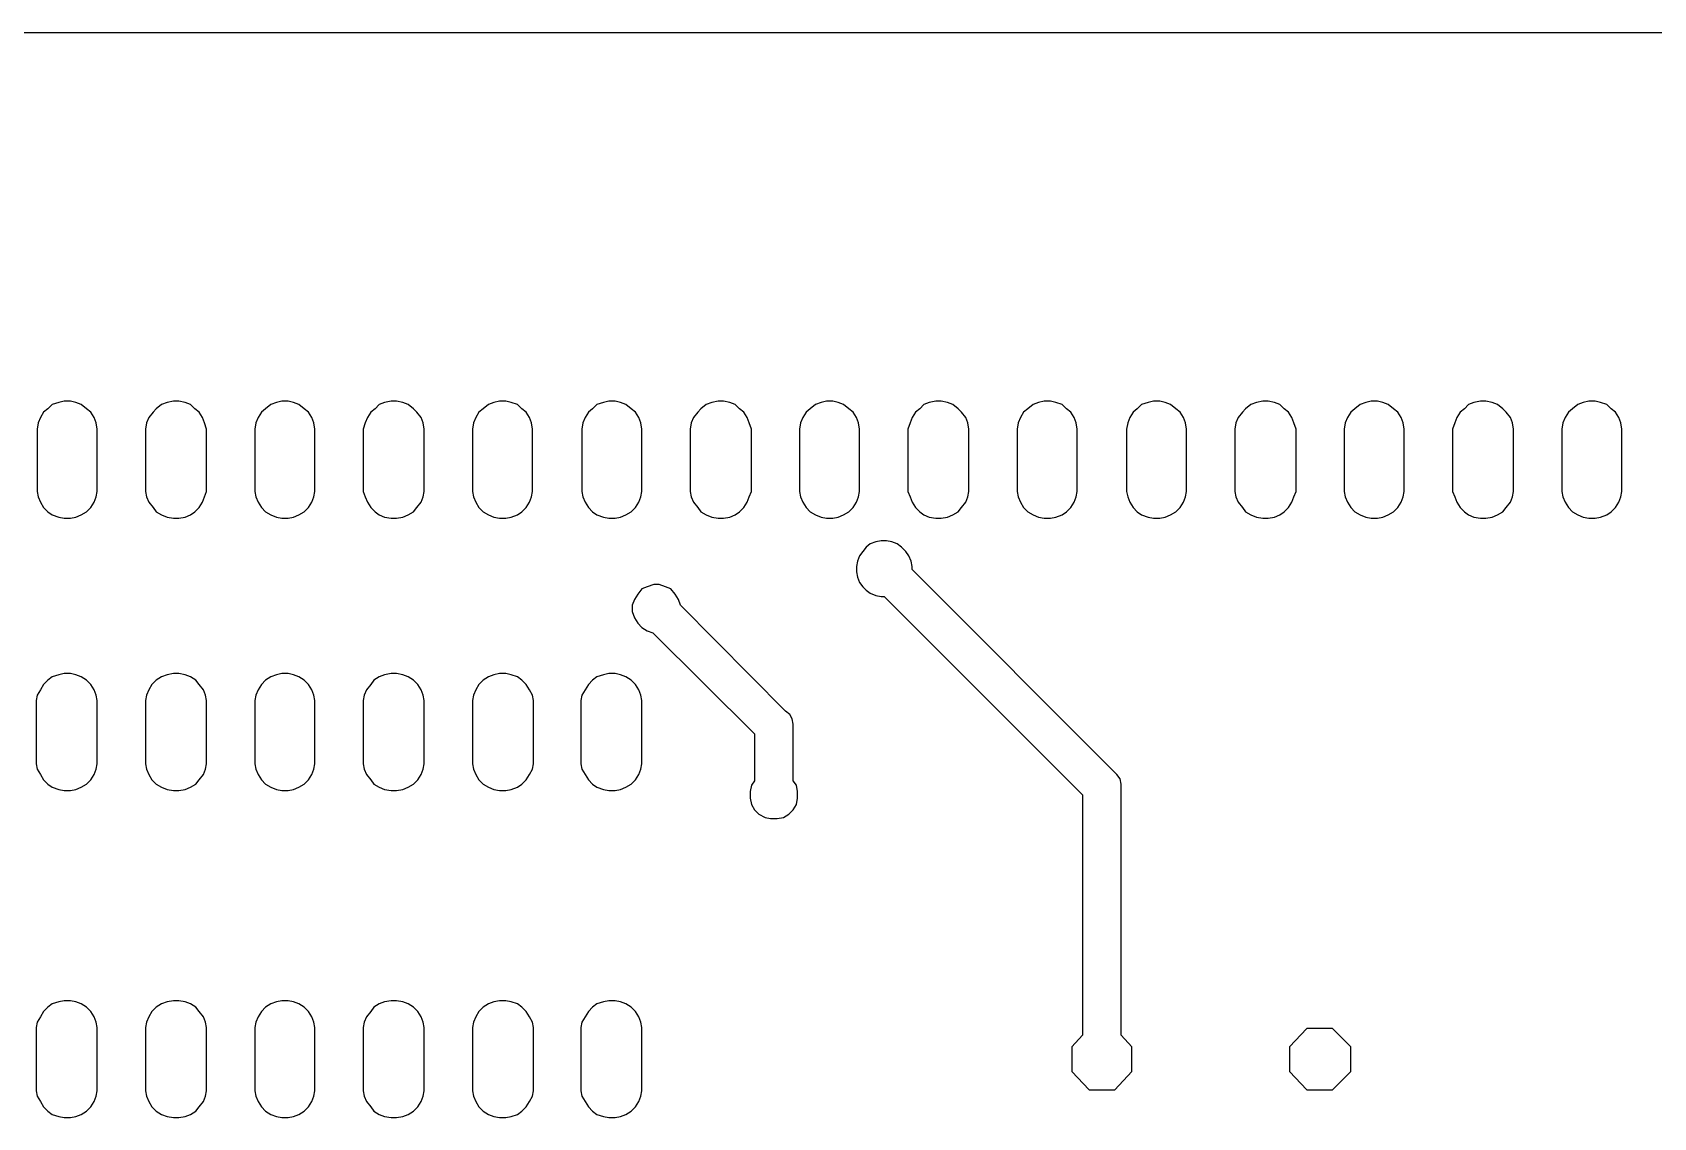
# Model space of a CAD drawing. Header units: inches. Extents: x 0 to 245, y 0 to 54.
# Drawn here: x 185.95 to 223.96, y 28.19 to 53.63 of the extents above; entities that cross this region are included whole.
import ezdxf

# ---------------------------------------------------------------- set-up
doc = ezdxf.new("R2010")
doc.units = ezdxf.units.IN
doc.header["$MEASUREMENT"] = 0
doc.layers.add('OBRYS', color=7, linetype='Continuous')
doc.layers.add('SCIEZKI', color=3, linetype='Continuous')

msp = doc.modelspace()

# ---------------------------------------------------------------- linework, layer by layer
at = {"layer": 'OBRYS'}
msp.add_line((129.067, 53.63), (244.435, 53.63), dxfattribs=at)
msp.add_line((129.067, 53.63), (244.435, 53.63), dxfattribs=at)
at = {"layer": 'SCIEZKI'}
for p, q in [((186.412, 44.906), (186.311, 44.806)), ((186.562, 44.956), (186.412, 44.906)), ((186.688, 44.982), (186.562, 44.956)), ((186.839, 44.982), (186.688, 44.982)), ((186.965, 44.956), (186.839, 44.982)), ((187.09, 44.906), (186.965, 44.956)), ((187.216, 44.806), (187.09, 44.906)), ((188.976, 44.906), (188.85, 44.806)), ((189.102, 44.956), (188.976, 44.906)), ((189.252, 44.982), (189.102, 44.956)), ((189.378, 44.982), (189.252, 44.982)), ((189.529, 44.956), (189.378, 44.982)), ((189.655, 44.906), (189.529, 44.956)), ((189.755, 44.806), (189.655, 44.906)), ((191.54, 44.906), (191.414, 44.806)), ((191.666, 44.956), (191.54, 44.906)), ((191.792, 44.982), (191.666, 44.956)), ((191.942, 44.982), (191.792, 44.982)), ((192.068, 44.956), (191.942, 44.982)), ((192.194, 44.906), (192.068, 44.956)), ((192.319, 44.806), (192.194, 44.906)), ((194.079, 44.906), (193.979, 44.806)), ((194.205, 44.956), (194.079, 44.906)), ((194.356, 44.982), (194.205, 44.956)), ((194.482, 44.982), (194.356, 44.982)), ((194.632, 44.956), (194.482, 44.982)), ((194.758, 44.906), (194.632, 44.956)), ((194.884, 44.806), (194.758, 44.906)), ((196.644, 44.906), (196.518, 44.806)), ((196.769, 44.956), (196.644, 44.906)), ((196.895, 44.982), (196.769, 44.956)), ((197.046, 44.982), (196.895, 44.982)), ((197.171, 44.956), (197.046, 44.982)), ((197.322, 44.906), (197.171, 44.956)), ((197.423, 44.806), (197.322, 44.906)), ((199.183, 44.906), (199.082, 44.806)), ((199.334, 44.956), (199.183, 44.906)), ((199.459, 44.982), (199.334, 44.956)), ((199.61, 44.982), (199.459, 44.982)), ((199.736, 44.956), (199.61, 44.982)), ((199.861, 44.906), (199.736, 44.956)), ((199.987, 44.806), (199.861, 44.906)), ((201.747, 44.906), (201.621, 44.806)), ((201.873, 44.956), (201.747, 44.906)), ((202.024, 44.982), (201.873, 44.956)), ((202.149, 44.982), (202.024, 44.982)), ((202.3, 44.956), (202.149, 44.982)), ((202.426, 44.906), (202.3, 44.956)), ((202.526, 44.806), (202.426, 44.906)), ((204.311, 44.906), (204.186, 44.806)), ((204.437, 44.956), (204.311, 44.906)), ((204.563, 44.982), (204.437, 44.956)), ((204.713, 44.982), (204.563, 44.982)), ((204.839, 44.956), (204.713, 44.982)), ((204.965, 44.906), (204.839, 44.956)), ((205.091, 44.806), (204.965, 44.906)), ((206.85, 44.906), (206.75, 44.806)), ((206.976, 44.956), (206.85, 44.906)), ((207.127, 44.982), (206.976, 44.956)), ((207.253, 44.982), (207.127, 44.982)), ((207.403, 44.956), (207.253, 44.982)), ((207.529, 44.906), (207.403, 44.956)), ((207.655, 44.806), (207.529, 44.906)), ((209.415, 44.906), (209.289, 44.806)), ((209.54, 44.956), (209.415, 44.906)), ((209.666, 44.982), (209.54, 44.956)), ((209.817, 44.982), (209.666, 44.982)), ((209.943, 44.956), (209.817, 44.982)), ((210.093, 44.906), (209.943, 44.956)), ((210.194, 44.806), (210.093, 44.906)), ((211.954, 44.906), (211.853, 44.806)), ((212.105, 44.956), (211.954, 44.906)), ((212.23, 44.982), (212.105, 44.956)), ((212.381, 44.982), (212.23, 44.982)), ((212.507, 44.956), (212.381, 44.982)), ((212.633, 44.906), (212.507, 44.956)), ((212.758, 44.806), (212.633, 44.906)), ((214.518, 44.906), (214.392, 44.806)), ((214.644, 44.956), (214.518, 44.906)), ((214.795, 44.982), (214.644, 44.956)), ((214.92, 44.982), (214.795, 44.982)), ((215.071, 44.956), (214.92, 44.982)), ((215.197, 44.906), (215.071, 44.956)), ((215.297, 44.806), (215.197, 44.906)), ((217.082, 44.906), (216.957, 44.806)), ((217.208, 44.956), (217.082, 44.906)), ((217.334, 44.982), (217.208, 44.956)), ((217.485, 44.982), (217.334, 44.982)), ((217.61, 44.956), (217.485, 44.982)), ((217.736, 44.906), (217.61, 44.956)), ((217.862, 44.806), (217.736, 44.906)), ((219.622, 44.906), (219.521, 44.806)), ((219.747, 44.956), (219.622, 44.906)), ((219.898, 44.982), (219.747, 44.956)), ((220.024, 44.982), (219.898, 44.982)), ((220.175, 44.956), (220.024, 44.982)), ((220.3, 44.906), (220.175, 44.956)), ((220.426, 44.806), (220.3, 44.906)), ((222.186, 44.906), (222.06, 44.806)), ((222.311, 44.956), (222.186, 44.906)), ((222.437, 44.982), (222.311, 44.956)), ((222.588, 44.982), (222.437, 44.982)), ((222.714, 44.956), (222.588, 44.982)), ((222.865, 44.906), (222.714, 44.956)), ((222.965, 44.806), (222.865, 44.906)), ((186.085, 44.479), (186.06, 44.328)), ((186.135, 44.604), (186.085, 44.479)), ((186.21, 44.73), (186.135, 44.604)), ((186.311, 44.806), (186.21, 44.73)), ((187.317, 44.73), (187.216, 44.806)), ((187.392, 44.604), (187.317, 44.73)), ((187.442, 44.479), (187.392, 44.604)), ((187.467, 44.328), (187.442, 44.479)), ((188.624, 44.479), (188.599, 44.328)), ((188.674, 44.604), (188.624, 44.479)), ((188.775, 44.73), (188.674, 44.604)), ((188.85, 44.806), (188.775, 44.73)), ((189.856, 44.73), (189.755, 44.806)), ((189.931, 44.604), (189.856, 44.73)), ((189.981, 44.479), (189.931, 44.604)), ((190.032, 44.328), (189.981, 44.479)), ((191.188, 44.479), (191.163, 44.328)), ((191.238, 44.604), (191.188, 44.479)), ((191.314, 44.73), (191.238, 44.604)), ((191.414, 44.806), (191.314, 44.73)), ((192.42, 44.73), (192.319, 44.806)), ((192.495, 44.604), (192.42, 44.73)), ((192.546, 44.479), (192.495, 44.604)), ((192.571, 44.328), (192.546, 44.479)), ((193.752, 44.479), (193.702, 44.328)), ((193.803, 44.604), (193.752, 44.479)), ((193.878, 44.73), (193.803, 44.604)), ((193.979, 44.806), (193.878, 44.73)), ((194.959, 44.73), (194.884, 44.806)), ((195.06, 44.604), (194.959, 44.73)), ((195.11, 44.479), (195.06, 44.604)), ((195.135, 44.328), (195.11, 44.479)), ((196.292, 44.479), (196.266, 44.328)), ((196.342, 44.604), (196.292, 44.479)), ((196.417, 44.73), (196.342, 44.604)), ((196.518, 44.806), (196.417, 44.73)), ((197.523, 44.73), (197.423, 44.806)), ((197.599, 44.604), (197.523, 44.73)), ((197.649, 44.479), (197.599, 44.604)), ((197.674, 44.328), (197.649, 44.479)), ((198.856, 44.479), (198.831, 44.328)), ((198.906, 44.604), (198.856, 44.479)), ((198.982, 44.73), (198.906, 44.604)), ((199.082, 44.806), (198.982, 44.73)), ((200.088, 44.73), (199.987, 44.806)), ((200.163, 44.604), (200.088, 44.73)), ((200.213, 44.479), (200.163, 44.604)), ((200.239, 44.328), (200.213, 44.479)), ((201.395, 44.479), (201.37, 44.328)), ((201.445, 44.604), (201.395, 44.479)), ((201.546, 44.73), (201.445, 44.604)), ((201.621, 44.806), (201.546, 44.73)), ((202.627, 44.73), (202.526, 44.806)), ((202.702, 44.604), (202.627, 44.73)), ((202.753, 44.479), (202.702, 44.604)), ((202.803, 44.328), (202.753, 44.479)), ((203.959, 44.479), (203.934, 44.328)), ((204.01, 44.604), (203.959, 44.479)), ((204.085, 44.73), (204.01, 44.604)), ((204.186, 44.806), (204.085, 44.73)), ((205.191, 44.73), (205.091, 44.806)), ((205.267, 44.604), (205.191, 44.73)), ((205.317, 44.479), (205.267, 44.604)), ((205.342, 44.328), (205.317, 44.479)), ((206.524, 44.479), (206.473, 44.328)), ((206.574, 44.604), (206.524, 44.479)), ((206.649, 44.73), (206.574, 44.604)), ((206.75, 44.806), (206.649, 44.73)), ((207.73, 44.73), (207.655, 44.806)), ((207.831, 44.604), (207.73, 44.73)), ((207.881, 44.479), (207.831, 44.604)), ((207.906, 44.328), (207.881, 44.479)), ((209.063, 44.479), (209.038, 44.328)), ((209.113, 44.604), (209.063, 44.479)), ((209.188, 44.73), (209.113, 44.604)), ((209.289, 44.806), (209.188, 44.73)), ((210.295, 44.73), (210.194, 44.806)), ((210.37, 44.604), (210.295, 44.73)), ((210.42, 44.479), (210.37, 44.604)), ((210.445, 44.328), (210.42, 44.479)), ((211.627, 44.479), (211.602, 44.328)), ((211.677, 44.604), (211.627, 44.479)), ((211.753, 44.73), (211.677, 44.604)), ((211.853, 44.806), (211.753, 44.73)), ((212.859, 44.73), (212.758, 44.806)), ((212.934, 44.604), (212.859, 44.73)), ((212.985, 44.479), (212.934, 44.604)), ((213.01, 44.328), (212.985, 44.479)), ((214.166, 44.479), (214.141, 44.328)), ((214.216, 44.604), (214.166, 44.479)), ((214.317, 44.73), (214.216, 44.604)), ((214.392, 44.806), (214.317, 44.73)), ((215.398, 44.73), (215.297, 44.806)), ((215.473, 44.604), (215.398, 44.73)), ((215.524, 44.479), (215.473, 44.604)), ((215.574, 44.328), (215.524, 44.479)), ((216.73, 44.479), (216.705, 44.328)), ((216.781, 44.604), (216.73, 44.479)), ((216.856, 44.73), (216.781, 44.604)), ((216.957, 44.806), (216.856, 44.73)), ((217.962, 44.73), (217.862, 44.806)), ((218.038, 44.604), (217.962, 44.73)), ((218.088, 44.479), (218.038, 44.604)), ((218.113, 44.328), (218.088, 44.479)), ((219.295, 44.479), (219.244, 44.328)), ((219.345, 44.604), (219.295, 44.479)), ((219.42, 44.73), (219.345, 44.604)), ((219.521, 44.806), (219.42, 44.73)), ((220.501, 44.73), (220.426, 44.806)), ((220.602, 44.604), (220.501, 44.73)), ((220.652, 44.479), (220.602, 44.604)), ((220.677, 44.328), (220.652, 44.479)), ((221.834, 44.479), (221.809, 44.328)), ((221.884, 44.604), (221.834, 44.479)), ((221.96, 44.73), (221.884, 44.604)), ((222.06, 44.806), (221.96, 44.73)), ((223.066, 44.73), (222.965, 44.806)), ((223.141, 44.604), (223.066, 44.73)), ((223.191, 44.479), (223.141, 44.604)), ((223.217, 44.328), (223.191, 44.479)), ((186.06, 44.328), (186.06, 42.87)), ((187.467, 42.87), (187.467, 44.328)), ((188.599, 44.328), (188.599, 42.87)), ((190.032, 42.87), (190.032, 44.328)), ((191.163, 44.328), (191.163, 42.87)), ((192.571, 42.87), (192.571, 44.328)), ((193.702, 44.328), (193.702, 42.87)), ((195.135, 42.87), (195.135, 44.328)), ((196.266, 44.328), (196.266, 42.87)), ((197.674, 42.87), (197.674, 44.328)), ((198.831, 44.328), (198.831, 42.87)), ((200.239, 42.87), (200.239, 44.328)), ((201.37, 44.328), (201.37, 42.87)), ((202.803, 42.87), (202.803, 44.328)), ((203.934, 44.328), (203.934, 42.87)), ((205.342, 42.87), (205.342, 44.328)), ((206.473, 44.328), (206.473, 42.87)), ((207.906, 42.87), (207.906, 44.328)), ((209.038, 44.328), (209.038, 42.87)), ((210.445, 42.87), (210.445, 44.328)), ((211.602, 44.328), (211.602, 42.87)), ((213.01, 42.87), (213.01, 44.328)), ((214.141, 44.328), (214.141, 42.87)), ((215.574, 42.87), (215.574, 44.328)), ((216.705, 44.328), (216.705, 42.87)), ((218.113, 42.87), (218.113, 44.328)), ((219.244, 44.328), (219.244, 42.87)), ((220.677, 42.87), (220.677, 44.328)), ((221.809, 44.328), (221.809, 42.87)), ((223.217, 42.87), (223.217, 44.328)), ((186.06, 42.87), (186.085, 42.744)), ((186.085, 42.744), (186.135, 42.618)), ((186.135, 42.618), (186.21, 42.493)), ((187.317, 42.493), (187.392, 42.618)), ((187.392, 42.618), (187.442, 42.744)), ((187.442, 42.744), (187.467, 42.87)), ((187.467, 42.87), (187.467, 42.87)), ((188.599, 42.87), (188.624, 42.744)), ((188.624, 42.744), (188.674, 42.618)), ((188.674, 42.618), (188.775, 42.493)), ((189.856, 42.493), (189.931, 42.618)), ((189.931, 42.618), (189.981, 42.744)), ((189.981, 42.744), (190.032, 42.87)), ((190.032, 42.87), (190.032, 42.87)), ((191.163, 42.87), (191.188, 42.744)), ((191.188, 42.744), (191.238, 42.618)), ((191.238, 42.618), (191.314, 42.493)), ((192.42, 42.493), (192.495, 42.618)), ((192.495, 42.618), (192.546, 42.744)), ((192.546, 42.744), (192.571, 42.87)), ((192.571, 42.87), (192.571, 42.87)), ((193.702, 42.87), (193.752, 42.744)), ((193.752, 42.744), (193.803, 42.618)), ((193.803, 42.618), (193.878, 42.493)), ((194.959, 42.493), (195.06, 42.618)), ((195.06, 42.618), (195.11, 42.744)), ((195.11, 42.744), (195.135, 42.87)), ((195.135, 42.87), (195.135, 42.87)), ((196.266, 42.87), (196.292, 42.744)), ((196.292, 42.744), (196.342, 42.618)), ((196.342, 42.618), (196.417, 42.493)), ((197.523, 42.493), (197.599, 42.618)), ((197.599, 42.618), (197.649, 42.744)), ((197.649, 42.744), (197.674, 42.87)), ((197.674, 42.87), (197.674, 42.87)), ((198.831, 42.87), (198.856, 42.744)), ((198.856, 42.744), (198.906, 42.618)), ((198.906, 42.618), (198.982, 42.493)), ((200.088, 42.493), (200.163, 42.618)), ((200.163, 42.618), (200.213, 42.744)), ((200.213, 42.744), (200.239, 42.87)), ((200.239, 42.87), (200.239, 42.87)), ((201.37, 42.87), (201.395, 42.744)), ((201.395, 42.744), (201.445, 42.618)), ((201.445, 42.618), (201.546, 42.493)), ((202.627, 42.493), (202.702, 42.618)), ((202.702, 42.618), (202.753, 42.744)), ((202.753, 42.744), (202.803, 42.87)), ((202.803, 42.87), (202.803, 42.87)), ((203.934, 42.87), (203.959, 42.744)), ((203.959, 42.744), (204.01, 42.618)), ((204.01, 42.618), (204.085, 42.493)), ((205.191, 42.493), (205.267, 42.618)), ((205.267, 42.618), (205.317, 42.744)), ((205.317, 42.744), (205.342, 42.87)), ((205.342, 42.87), (205.342, 42.87)), ((206.473, 42.87), (206.524, 42.744)), ((206.524, 42.744), (206.574, 42.618)), ((206.574, 42.618), (206.649, 42.493)), ((207.73, 42.493), (207.831, 42.618)), ((207.831, 42.618), (207.881, 42.744)), ((207.881, 42.744), (207.906, 42.87)), ((207.906, 42.87), (207.906, 42.87)), ((209.038, 42.87), (209.063, 42.744)), ((209.063, 42.744), (209.113, 42.618)), ((209.113, 42.618), (209.188, 42.493)), ((210.295, 42.493), (210.37, 42.618)), ((210.37, 42.618), (210.42, 42.744)), ((210.42, 42.744), (210.445, 42.87)), ((210.445, 42.87), (210.445, 42.87)), ((211.602, 42.87), (211.627, 42.744)), ((211.627, 42.744), (211.677, 42.618)), ((211.677, 42.618), (211.753, 42.493)), ((212.859, 42.493), (212.934, 42.618)), ((212.934, 42.618), (212.985, 42.744)), ((212.985, 42.744), (213.01, 42.87)), ((213.01, 42.87), (213.01, 42.87)), ((214.141, 42.87), (214.166, 42.744)), ((214.166, 42.744), (214.216, 42.618)), ((214.216, 42.618), (214.317, 42.493)), ((215.398, 42.493), (215.473, 42.618)), ((215.473, 42.618), (215.524, 42.744)), ((215.524, 42.744), (215.574, 42.87)), ((215.574, 42.87), (215.574, 42.87)), ((216.705, 42.87), (216.73, 42.744)), ((216.73, 42.744), (216.781, 42.618)), ((216.781, 42.618), (216.856, 42.493)), ((217.962, 42.493), (218.038, 42.618)), ((218.038, 42.618), (218.088, 42.744)), ((218.088, 42.744), (218.113, 42.87)), ((218.113, 42.87), (218.113, 42.87)), ((219.244, 42.87), (219.295, 42.744)), ((219.295, 42.744), (219.345, 42.618)), ((219.345, 42.618), (219.42, 42.493)), ((220.501, 42.493), (220.602, 42.618)), ((220.602, 42.618), (220.652, 42.744)), ((220.652, 42.744), (220.677, 42.87)), ((220.677, 42.87), (220.677, 42.87)), ((221.809, 42.87), (221.834, 42.744)), ((221.834, 42.744), (221.884, 42.618)), ((221.884, 42.618), (221.96, 42.493)), ((223.066, 42.493), (223.141, 42.618)), ((223.141, 42.618), (223.191, 42.744)), ((223.191, 42.744), (223.217, 42.87)), ((223.217, 42.87), (223.217, 42.87)), ((186.21, 42.493), (186.311, 42.392)), ((186.311, 42.392), (186.412, 42.317)), ((186.412, 42.317), (186.562, 42.266)), ((186.562, 42.266), (186.688, 42.241)), ((186.688, 42.241), (186.839, 42.241)), ((186.839, 42.241), (186.965, 42.266)), ((186.965, 42.266), (187.09, 42.317)), ((187.09, 42.317), (187.216, 42.392)), ((187.216, 42.392), (187.317, 42.493)), ((188.775, 42.493), (188.85, 42.392)), ((188.85, 42.392), (188.976, 42.317)), ((188.976, 42.317), (189.102, 42.266)), ((189.102, 42.266), (189.252, 42.241)), ((189.252, 42.241), (189.378, 42.241)), ((189.378, 42.241), (189.529, 42.266)), ((189.529, 42.266), (189.655, 42.317)), ((189.655, 42.317), (189.755, 42.392)), ((189.755, 42.392), (189.856, 42.493)), ((191.314, 42.493), (191.414, 42.392)), ((191.414, 42.392), (191.54, 42.317)), ((191.54, 42.317), (191.666, 42.266)), ((191.666, 42.266), (191.792, 42.241)), ((191.792, 42.241), (191.942, 42.241)), ((191.942, 42.241), (192.068, 42.266)), ((192.068, 42.266), (192.194, 42.317)), ((192.194, 42.317), (192.319, 42.392)), ((192.319, 42.392), (192.42, 42.493)), ((193.878, 42.493), (193.979, 42.392)), ((193.979, 42.392), (194.079, 42.317)), ((194.079, 42.317), (194.205, 42.266)), ((194.205, 42.266), (194.356, 42.241)), ((194.356, 42.241), (194.482, 42.241)), ((194.482, 42.241), (194.632, 42.266)), ((194.632, 42.266), (194.758, 42.317)), ((194.758, 42.317), (194.884, 42.392)), ((194.884, 42.392), (194.959, 42.493)), ((196.417, 42.493), (196.518, 42.392)), ((196.518, 42.392), (196.644, 42.317)), ((196.644, 42.317), (196.769, 42.266)), ((196.769, 42.266), (196.895, 42.241)), ((196.895, 42.241), (197.046, 42.241)), ((197.046, 42.241), (197.171, 42.266)), ((197.171, 42.266), (197.322, 42.317)), ((197.322, 42.317), (197.423, 42.392)), ((197.423, 42.392), (197.523, 42.493)), ((198.982, 42.493), (199.082, 42.392)), ((199.082, 42.392), (199.183, 42.317)), ((199.183, 42.317), (199.334, 42.266)), ((199.334, 42.266), (199.459, 42.241)), ((199.459, 42.241), (199.61, 42.241)), ((199.61, 42.241), (199.736, 42.266)), ((199.736, 42.266), (199.861, 42.317)), ((199.861, 42.317), (199.987, 42.392)), ((199.987, 42.392), (200.088, 42.493)), ((201.546, 42.493), (201.621, 42.392)), ((201.621, 42.392), (201.747, 42.317)), ((201.747, 42.317), (201.873, 42.266)), ((201.873, 42.266), (202.024, 42.241)), ((202.024, 42.241), (202.149, 42.241)), ((202.149, 42.241), (202.3, 42.266)), ((202.3, 42.266), (202.426, 42.317)), ((202.426, 42.317), (202.526, 42.392)), ((202.526, 42.392), (202.627, 42.493)), ((204.085, 42.493), (204.186, 42.392)), ((204.186, 42.392), (204.311, 42.317)), ((204.311, 42.317), (204.437, 42.266)), ((204.437, 42.266), (204.563, 42.241)), ((204.563, 42.241), (204.713, 42.241)), ((204.713, 42.241), (204.839, 42.266)), ((204.839, 42.266), (204.965, 42.317)), ((204.965, 42.317), (205.091, 42.392)), ((205.091, 42.392), (205.191, 42.493)), ((206.649, 42.493), (206.75, 42.392)), ((206.75, 42.392), (206.85, 42.317)), ((206.85, 42.317), (206.976, 42.266)), ((206.976, 42.266), (207.127, 42.241)), ((207.127, 42.241), (207.253, 42.241)), ((207.253, 42.241), (207.403, 42.266)), ((207.403, 42.266), (207.529, 42.317)), ((207.529, 42.317), (207.655, 42.392)), ((207.655, 42.392), (207.73, 42.493)), ((209.188, 42.493), (209.289, 42.392)), ((209.289, 42.392), (209.415, 42.317)), ((209.415, 42.317), (209.54, 42.266)), ((209.54, 42.266), (209.666, 42.241)), ((209.666, 42.241), (209.817, 42.241)), ((209.817, 42.241), (209.943, 42.266)), ((209.943, 42.266), (210.093, 42.317)), ((210.093, 42.317), (210.194, 42.392)), ((210.194, 42.392), (210.295, 42.493)), ((211.753, 42.493), (211.853, 42.392)), ((211.853, 42.392), (211.954, 42.317)), ((211.954, 42.317), (212.105, 42.266)), ((212.105, 42.266), (212.23, 42.241)), ((212.23, 42.241), (212.381, 42.241)), ((212.381, 42.241), (212.507, 42.266)), ((212.507, 42.266), (212.633, 42.317)), ((212.633, 42.317), (212.758, 42.392)), ((212.758, 42.392), (212.859, 42.493)), ((214.317, 42.493), (214.392, 42.392)), ((214.392, 42.392), (214.518, 42.317)), ((214.518, 42.317), (214.644, 42.266)), ((214.644, 42.266), (214.795, 42.241)), ((214.795, 42.241), (214.92, 42.241)), ((214.92, 42.241), (215.071, 42.266)), ((215.071, 42.266), (215.197, 42.317)), ((215.197, 42.317), (215.297, 42.392)), ((215.297, 42.392), (215.398, 42.493)), ((216.856, 42.493), (216.957, 42.392)), ((216.957, 42.392), (217.082, 42.317)), ((217.082, 42.317), (217.208, 42.266)), ((217.208, 42.266), (217.334, 42.241)), ((217.334, 42.241), (217.485, 42.241)), ((217.485, 42.241), (217.61, 42.266)), ((217.61, 42.266), (217.736, 42.317)), ((217.736, 42.317), (217.862, 42.392)), ((217.862, 42.392), (217.962, 42.493)), ((219.42, 42.493), (219.521, 42.392)), ((219.521, 42.392), (219.622, 42.317)), ((219.622, 42.317), (219.747, 42.266)), ((219.747, 42.266), (219.898, 42.241)), ((219.898, 42.241), (220.024, 42.241)), ((220.024, 42.241), (220.175, 42.266)), ((220.175, 42.266), (220.3, 42.317)), ((220.3, 42.317), (220.426, 42.392)), ((220.426, 42.392), (220.501, 42.493)), ((221.96, 42.493), (222.06, 42.392)), ((222.06, 42.392), (222.186, 42.317)), ((222.186, 42.317), (222.311, 42.266)), ((222.311, 42.266), (222.437, 42.241)), ((222.437, 42.241), (222.588, 42.241)), ((222.588, 42.241), (222.714, 42.266)), ((222.714, 42.266), (222.865, 42.317)), ((222.865, 42.317), (222.965, 42.392)), ((222.965, 42.392), (223.066, 42.493)), ((205.417, 41.462), (205.342, 41.361)), ((205.493, 41.563), (205.417, 41.462)), ((205.593, 41.638), (205.493, 41.563)), ((205.719, 41.688), (205.593, 41.638)), ((205.845, 41.713), (205.719, 41.688)), ((205.97, 41.713), (205.845, 41.713)), ((206.096, 41.688), (205.97, 41.713)), ((206.222, 41.638), (206.096, 41.688)), ((206.322, 41.563), (206.222, 41.638)), ((206.423, 41.462), (206.322, 41.563)), ((206.498, 41.361), (206.423, 41.462)), ((205.292, 41.236), (205.267, 41.11)), ((205.267, 41.11), (205.267, 40.984)), ((205.342, 41.361), (205.292, 41.236)), ((206.549, 41.236), (206.498, 41.361)), ((206.574, 41.11), (206.549, 41.236)), ((206.574, 41.035), (206.574, 41.11)), ((200.515, 40.683), (200.364, 40.632)), ((200.641, 40.683), (200.515, 40.683)), ((200.792, 40.632), (200.641, 40.683)), ((205.267, 40.984), (205.292, 40.859)), ((205.292, 40.859), (205.342, 40.733)), ((205.342, 40.733), (205.417, 40.632)), ((211.376, 36.233), (206.574, 41.035)), ((200.063, 40.331), (200.012, 40.205)), ((200.138, 40.456), (200.063, 40.331)), ((200.239, 40.582), (200.138, 40.456)), ((200.364, 40.632), (200.239, 40.582)), ((200.917, 40.582), (200.792, 40.632)), ((201.018, 40.456), (200.917, 40.582)), ((201.093, 40.331), (201.018, 40.456)), ((201.144, 40.205), (201.093, 40.331)), ((205.417, 40.632), (205.493, 40.557)), ((205.493, 40.557), (205.593, 40.482)), ((205.593, 40.482), (205.719, 40.431)), ((205.719, 40.431), (205.845, 40.406)), ((205.845, 40.406), (205.92, 40.406)), ((205.92, 40.406), (210.571, 35.755)), ((200.012, 40.205), (200.012, 40.054)), ((200.012, 40.054), (200.063, 39.903)), ((203.607, 37.716), (201.144, 40.205)), ((200.063, 39.903), (200.138, 39.778)), ((200.138, 39.778), (200.239, 39.677)), ((200.239, 39.677), (200.364, 39.602)), ((200.364, 39.602), (200.49, 39.551)), ((200.49, 39.551), (202.878, 37.188)), ((186.311, 38.445), (186.21, 38.345)), ((186.412, 38.521), (186.311, 38.445)), ((186.562, 38.571), (186.412, 38.521)), ((186.688, 38.596), (186.562, 38.571)), ((186.839, 38.596), (186.688, 38.596)), ((186.965, 38.571), (186.839, 38.596)), ((187.09, 38.521), (186.965, 38.571)), ((187.216, 38.445), (187.09, 38.521)), ((187.317, 38.345), (187.216, 38.445)), ((188.85, 38.445), (188.75, 38.345)), ((188.976, 38.521), (188.85, 38.445)), ((189.102, 38.571), (188.976, 38.521)), ((189.252, 38.596), (189.102, 38.571)), ((189.378, 38.596), (189.252, 38.596)), ((189.529, 38.571), (189.378, 38.596)), ((189.655, 38.521), (189.529, 38.571)), ((189.78, 38.445), (189.655, 38.521)), ((189.856, 38.345), (189.78, 38.445)), ((191.414, 38.445), (191.314, 38.345)), ((191.54, 38.521), (191.414, 38.445)), ((191.666, 38.571), (191.54, 38.521)), ((191.792, 38.596), (191.666, 38.571)), ((191.942, 38.596), (191.792, 38.596)), ((192.068, 38.571), (191.942, 38.596)), ((192.194, 38.521), (192.068, 38.571)), ((192.319, 38.445), (192.194, 38.521)), ((192.42, 38.345), (192.319, 38.445)), ((193.954, 38.445), (193.878, 38.345)), ((194.079, 38.521), (193.954, 38.445)), ((194.205, 38.571), (194.079, 38.521)), ((194.356, 38.596), (194.205, 38.571)), ((194.482, 38.596), (194.356, 38.596)), ((194.632, 38.571), (194.482, 38.596)), ((194.758, 38.521), (194.632, 38.571)), ((194.884, 38.445), (194.758, 38.521)), ((194.984, 38.345), (194.884, 38.445)), ((196.518, 38.445), (196.417, 38.345)), ((196.644, 38.521), (196.518, 38.445)), ((196.769, 38.571), (196.644, 38.521)), ((196.895, 38.596), (196.769, 38.571)), ((197.046, 38.596), (196.895, 38.596)), ((197.171, 38.571), (197.046, 38.596)), ((197.322, 38.521), (197.171, 38.571)), ((197.423, 38.445), (197.322, 38.521)), ((197.523, 38.345), (197.423, 38.445)), ((199.082, 38.445), (198.982, 38.345)), ((199.183, 38.521), (199.082, 38.445)), ((199.334, 38.571), (199.183, 38.521)), ((199.459, 38.596), (199.334, 38.571)), ((199.61, 38.596), (199.459, 38.596)), ((199.736, 38.571), (199.61, 38.596)), ((199.861, 38.521), (199.736, 38.571)), ((199.987, 38.445), (199.861, 38.521)), ((200.088, 38.345), (199.987, 38.445)), ((186.06, 38.093), (186.034, 37.968)), ((186.135, 38.219), (186.06, 38.093)), ((186.21, 38.345), (186.135, 38.219)), ((187.392, 38.219), (187.317, 38.345)), ((187.442, 38.093), (187.392, 38.219)), ((187.467, 37.968), (187.442, 38.093)), ((188.624, 38.093), (188.599, 37.968)), ((188.674, 38.219), (188.624, 38.093)), ((188.75, 38.345), (188.674, 38.219)), ((189.956, 38.219), (189.856, 38.345)), ((190.007, 38.093), (189.956, 38.219)), ((190.032, 37.968), (190.007, 38.093)), ((191.188, 38.093), (191.163, 37.968)), ((191.238, 38.219), (191.188, 38.093)), ((191.314, 38.345), (191.238, 38.219)), ((192.495, 38.219), (192.42, 38.345)), ((192.546, 38.093), (192.495, 38.219)), ((192.571, 37.968), (192.546, 38.093)), ((193.727, 38.093), (193.702, 37.968)), ((193.778, 38.219), (193.727, 38.093)), ((193.878, 38.345), (193.778, 38.219)), ((195.06, 38.219), (194.984, 38.345)), ((195.11, 38.093), (195.06, 38.219)), ((195.135, 37.968), (195.11, 38.093)), ((196.292, 38.093), (196.266, 37.968)), ((196.342, 38.219), (196.292, 38.093)), ((196.417, 38.345), (196.342, 38.219)), ((197.599, 38.219), (197.523, 38.345)), ((197.674, 38.093), (197.599, 38.219)), ((197.699, 37.968), (197.674, 38.093)), ((198.831, 38.093), (198.806, 37.968)), ((198.906, 38.219), (198.831, 38.093)), ((198.982, 38.345), (198.906, 38.219)), ((200.163, 38.219), (200.088, 38.345)), ((200.213, 38.093), (200.163, 38.219)), ((200.239, 37.968), (200.213, 38.093)), ((186.034, 37.968), (186.034, 36.484)), ((187.467, 36.484), (187.467, 37.968)), ((188.599, 37.968), (188.599, 36.484)), ((190.032, 36.484), (190.032, 37.968)), ((191.163, 37.968), (191.163, 36.484)), ((192.571, 36.484), (192.571, 37.968)), ((193.702, 37.968), (193.702, 36.484)), ((195.135, 36.484), (195.135, 37.968)), ((196.266, 37.968), (196.266, 36.484)), ((197.699, 36.484), (197.699, 37.968)), ((198.806, 37.968), (198.806, 36.484)), ((200.239, 36.484), (200.239, 37.968)), ((203.607, 37.716), (203.607, 37.716)), ((203.708, 37.641), (203.607, 37.716)), ((203.758, 37.54), (203.708, 37.641)), ((203.783, 37.414), (203.758, 37.54)), ((203.783, 36.082), (203.783, 37.414)), ((202.878, 37.188), (202.878, 37.188)), ((202.878, 37.188), (202.878, 36.082)), ((186.034, 36.484), (186.06, 36.359)), ((186.06, 36.359), (186.135, 36.233)), ((186.135, 36.233), (186.21, 36.107)), ((187.317, 36.107), (187.392, 36.233)), ((187.392, 36.233), (187.442, 36.359)), ((187.442, 36.359), (187.467, 36.484)), ((187.467, 36.484), (187.467, 36.484)), ((188.599, 36.484), (188.624, 36.359)), ((188.624, 36.359), (188.674, 36.233)), ((188.674, 36.233), (188.75, 36.107)), ((189.856, 36.107), (189.956, 36.233)), ((189.956, 36.233), (190.007, 36.359)), ((190.007, 36.359), (190.032, 36.484)), ((190.032, 36.484), (190.032, 36.484)), ((191.163, 36.484), (191.188, 36.359)), ((191.188, 36.359), (191.238, 36.233)), ((191.238, 36.233), (191.314, 36.107)), ((192.42, 36.107), (192.495, 36.233)), ((192.495, 36.233), (192.546, 36.359)), ((192.546, 36.359), (192.571, 36.484)), ((192.571, 36.484), (192.571, 36.484)), ((193.702, 36.484), (193.727, 36.359)), ((193.727, 36.359), (193.778, 36.233)), ((193.778, 36.233), (193.878, 36.107)), ((194.984, 36.107), (195.06, 36.233)), ((195.06, 36.233), (195.11, 36.359)), ((195.11, 36.359), (195.135, 36.484)), ((195.135, 36.484), (195.135, 36.484)), ((196.266, 36.484), (196.292, 36.359)), ((196.292, 36.359), (196.342, 36.233)), ((196.342, 36.233), (196.417, 36.107)), ((197.523, 36.107), (197.599, 36.233)), ((197.599, 36.233), (197.674, 36.359)), ((197.674, 36.359), (197.699, 36.484)), ((197.699, 36.484), (197.699, 36.484)), ((198.806, 36.484), (198.831, 36.359)), ((198.831, 36.359), (198.906, 36.233)), ((198.906, 36.233), (198.982, 36.107)), ((200.088, 36.107), (200.163, 36.233)), ((200.163, 36.233), (200.213, 36.359)), ((200.213, 36.359), (200.239, 36.484)), ((200.239, 36.484), (200.239, 36.484)), ((211.451, 36.132), (211.376, 36.233)), ((211.476, 36.007), (211.451, 36.132)), ((186.21, 36.107), (186.311, 36.007)), ((186.311, 36.007), (186.412, 35.931)), ((186.412, 35.931), (186.562, 35.881)), ((186.562, 35.881), (186.688, 35.856)), ((186.688, 35.856), (186.839, 35.856)), ((186.839, 35.856), (186.965, 35.881)), ((186.965, 35.881), (187.09, 35.931)), ((187.09, 35.931), (187.216, 36.007)), ((187.216, 36.007), (187.317, 36.107)), ((188.75, 36.107), (188.85, 36.007)), ((188.85, 36.007), (188.976, 35.931)), ((188.976, 35.931), (189.102, 35.881)), ((189.102, 35.881), (189.252, 35.856)), ((189.252, 35.856), (189.378, 35.856)), ((189.378, 35.856), (189.529, 35.881)), ((189.529, 35.881), (189.655, 35.931)), ((189.655, 35.931), (189.78, 36.007)), ((189.78, 36.007), (189.856, 36.107)), ((191.314, 36.107), (191.414, 36.007)), ((191.414, 36.007), (191.54, 35.931)), ((191.54, 35.931), (191.666, 35.881)), ((191.666, 35.881), (191.792, 35.856)), ((191.792, 35.856), (191.942, 35.856)), ((191.942, 35.856), (192.068, 35.881)), ((192.068, 35.881), (192.194, 35.931)), ((192.194, 35.931), (192.319, 36.007)), ((192.319, 36.007), (192.42, 36.107)), ((193.878, 36.107), (193.954, 36.007)), ((193.954, 36.007), (194.079, 35.931)), ((194.079, 35.931), (194.205, 35.881)), ((194.205, 35.881), (194.356, 35.856)), ((194.356, 35.856), (194.482, 35.856)), ((194.482, 35.856), (194.632, 35.881)), ((194.632, 35.881), (194.758, 35.931)), ((194.758, 35.931), (194.884, 36.007)), ((194.884, 36.007), (194.984, 36.107)), ((196.417, 36.107), (196.518, 36.007)), ((196.518, 36.007), (196.644, 35.931)), ((196.644, 35.931), (196.769, 35.881)), ((196.769, 35.881), (196.895, 35.856)), ((196.895, 35.856), (197.046, 35.856)), ((197.046, 35.856), (197.171, 35.881)), ((197.171, 35.881), (197.322, 35.931)), ((197.322, 35.931), (197.423, 36.007)), ((197.423, 36.007), (197.523, 36.107)), ((198.982, 36.107), (199.082, 36.007)), ((199.082, 36.007), (199.183, 35.931)), ((199.183, 35.931), (199.334, 35.881)), ((199.334, 35.881), (199.459, 35.856)), ((199.459, 35.856), (199.61, 35.856)), ((199.61, 35.856), (199.736, 35.881)), ((199.736, 35.881), (199.861, 35.931)), ((199.861, 35.931), (199.987, 36.007)), ((199.987, 36.007), (200.088, 36.107)), ((202.803, 35.981), (202.778, 35.831)), ((202.778, 35.831), (202.778, 35.68)), ((202.878, 36.082), (202.803, 35.981)), ((203.859, 35.981), (203.783, 36.082)), ((203.884, 35.831), (203.859, 35.981)), ((203.884, 35.68), (203.884, 35.831)), ((210.571, 35.755), (210.571, 30.124)), ((211.476, 30.124), (211.476, 36.007)), ((202.778, 35.68), (202.803, 35.529)), ((202.803, 35.529), (202.878, 35.403)), ((202.878, 35.403), (202.979, 35.303)), ((203.683, 35.303), (203.783, 35.403)), ((203.783, 35.403), (203.859, 35.529)), ((203.859, 35.529), (203.884, 35.68)), ((202.979, 35.303), (203.13, 35.227)), ((203.13, 35.227), (203.255, 35.202)), ((203.255, 35.202), (203.406, 35.202)), ((203.406, 35.202), (203.557, 35.227)), ((203.557, 35.227), (203.683, 35.303)), ((186.412, 30.853), (186.311, 30.777)), ((186.562, 30.903), (186.412, 30.853)), ((186.688, 30.928), (186.562, 30.903)), ((186.839, 30.928), (186.688, 30.928)), ((186.965, 30.903), (186.839, 30.928)), ((187.09, 30.853), (186.965, 30.903)), ((187.216, 30.777), (187.09, 30.853)), ((188.976, 30.853), (188.85, 30.777)), ((189.102, 30.903), (188.976, 30.853)), ((189.252, 30.928), (189.102, 30.903)), ((189.378, 30.928), (189.252, 30.928)), ((189.529, 30.903), (189.378, 30.928)), ((189.655, 30.853), (189.529, 30.903)), ((189.78, 30.777), (189.655, 30.853)), ((191.54, 30.853), (191.414, 30.777)), ((191.666, 30.903), (191.54, 30.853)), ((191.792, 30.928), (191.666, 30.903)), ((191.942, 30.928), (191.792, 30.928)), ((192.068, 30.903), (191.942, 30.928)), ((192.194, 30.853), (192.068, 30.903)), ((192.319, 30.777), (192.194, 30.853)), ((194.079, 30.853), (193.954, 30.777)), ((194.205, 30.903), (194.079, 30.853)), ((194.356, 30.928), (194.205, 30.903)), ((194.482, 30.928), (194.356, 30.928)), ((194.632, 30.903), (194.482, 30.928)), ((194.758, 30.853), (194.632, 30.903)), ((194.884, 30.777), (194.758, 30.853)), ((196.644, 30.853), (196.518, 30.777)), ((196.769, 30.903), (196.644, 30.853)), ((196.895, 30.928), (196.769, 30.903)), ((197.046, 30.928), (196.895, 30.928)), ((197.171, 30.903), (197.046, 30.928)), ((197.322, 30.853), (197.171, 30.903)), ((197.423, 30.777), (197.322, 30.853)), ((199.183, 30.853), (199.082, 30.777)), ((199.334, 30.903), (199.183, 30.853)), ((199.459, 30.928), (199.334, 30.903)), ((199.61, 30.928), (199.459, 30.928)), ((199.736, 30.903), (199.61, 30.928)), ((199.861, 30.853), (199.736, 30.903)), ((199.987, 30.777), (199.861, 30.853)), ((186.06, 30.426), (186.034, 30.3)), ((186.135, 30.551), (186.06, 30.426)), ((186.21, 30.677), (186.135, 30.551)), ((186.311, 30.777), (186.21, 30.677)), ((187.317, 30.677), (187.216, 30.777)), ((187.392, 30.551), (187.317, 30.677)), ((187.442, 30.426), (187.392, 30.551)), ((187.467, 30.3), (187.442, 30.426)), ((188.624, 30.426), (188.599, 30.3)), ((188.674, 30.551), (188.624, 30.426)), ((188.75, 30.677), (188.674, 30.551)), ((188.85, 30.777), (188.75, 30.677)), ((189.856, 30.677), (189.78, 30.777)), ((189.956, 30.551), (189.856, 30.677)), ((190.007, 30.426), (189.956, 30.551)), ((190.032, 30.3), (190.007, 30.426)), ((191.188, 30.426), (191.163, 30.3)), ((191.238, 30.551), (191.188, 30.426)), ((191.314, 30.677), (191.238, 30.551)), ((191.414, 30.777), (191.314, 30.677)), ((192.42, 30.677), (192.319, 30.777)), ((192.495, 30.551), (192.42, 30.677)), ((192.546, 30.426), (192.495, 30.551)), ((192.571, 30.3), (192.546, 30.426)), ((193.727, 30.426), (193.702, 30.3)), ((193.778, 30.551), (193.727, 30.426)), ((193.878, 30.677), (193.778, 30.551)), ((193.954, 30.777), (193.878, 30.677)), ((194.984, 30.677), (194.884, 30.777)), ((195.06, 30.551), (194.984, 30.677)), ((195.11, 30.426), (195.06, 30.551)), ((195.135, 30.3), (195.11, 30.426)), ((196.292, 30.426), (196.266, 30.3)), ((196.342, 30.551), (196.292, 30.426)), ((196.417, 30.677), (196.342, 30.551)), ((196.518, 30.777), (196.417, 30.677)), ((197.523, 30.677), (197.423, 30.777)), ((197.599, 30.551), (197.523, 30.677)), ((197.674, 30.426), (197.599, 30.551)), ((197.699, 30.3), (197.674, 30.426)), ((198.831, 30.426), (198.806, 30.3)), ((198.906, 30.551), (198.831, 30.426)), ((198.982, 30.677), (198.906, 30.551)), ((199.082, 30.777), (198.982, 30.677)), ((200.088, 30.677), (199.987, 30.777)), ((200.163, 30.551), (200.088, 30.677)), ((200.213, 30.426), (200.163, 30.551)), ((200.239, 30.3), (200.213, 30.426)), ((186.034, 30.3), (186.034, 28.817)), ((187.467, 28.817), (187.467, 30.3)), ((188.599, 30.3), (188.599, 28.817)), ((190.032, 28.817), (190.032, 30.3)), ((191.163, 30.3), (191.163, 28.817)), ((192.571, 28.817), (192.571, 30.3)), ((193.702, 30.3), (193.702, 28.817)), ((195.135, 28.817), (195.135, 30.3)), ((196.266, 30.3), (196.266, 28.817)), ((197.699, 28.817), (197.699, 30.3)), ((198.806, 30.3), (198.806, 28.817)), ((200.239, 28.817), (200.239, 30.3)), ((210.571, 30.124), (210.32, 29.847)), ((211.728, 29.847), (211.476, 30.124)), ((215.825, 30.275), (215.423, 29.847)), ((216.429, 30.275), (215.825, 30.275)), ((216.856, 29.847), (216.429, 30.275)), ((210.32, 29.847), (210.32, 29.847)), ((210.32, 29.847), (210.32, 29.269)), ((211.728, 29.269), (211.728, 29.847)), ((215.423, 29.847), (215.423, 29.847)), ((215.423, 29.847), (215.423, 29.269)), ((216.856, 29.269), (216.856, 29.847)), ((210.32, 29.269), (210.722, 28.842)), ((211.325, 28.842), (211.728, 29.269)), ((215.423, 29.269), (215.825, 28.842)), ((216.429, 28.842), (216.856, 29.269)), ((186.034, 28.817), (186.06, 28.691)), ((186.06, 28.691), (186.135, 28.565)), ((186.135, 28.565), (186.21, 28.439)), ((187.317, 28.439), (187.392, 28.565)), ((187.392, 28.565), (187.442, 28.691)), ((187.442, 28.691), (187.467, 28.817)), ((187.467, 28.817), (187.467, 28.817)), ((188.599, 28.817), (188.624, 28.691)), ((188.624, 28.691), (188.674, 28.565)), ((188.674, 28.565), (188.75, 28.439)), ((189.856, 28.439), (189.956, 28.565)), ((189.956, 28.565), (190.007, 28.691)), ((190.007, 28.691), (190.032, 28.817)), ((190.032, 28.817), (190.032, 28.817)), ((191.163, 28.817), (191.188, 28.691)), ((191.188, 28.691), (191.238, 28.565)), ((191.238, 28.565), (191.314, 28.439)), ((192.42, 28.439), (192.495, 28.565)), ((192.495, 28.565), (192.546, 28.691)), ((192.546, 28.691), (192.571, 28.817)), ((192.571, 28.817), (192.571, 28.817)), ((193.702, 28.817), (193.727, 28.691)), ((193.727, 28.691), (193.778, 28.565)), ((193.778, 28.565), (193.878, 28.439)), ((194.984, 28.439), (195.06, 28.565)), ((195.06, 28.565), (195.11, 28.691)), ((195.11, 28.691), (195.135, 28.817)), ((195.135, 28.817), (195.135, 28.817)), ((196.266, 28.817), (196.292, 28.691)), ((196.292, 28.691), (196.342, 28.565)), ((196.342, 28.565), (196.417, 28.439)), ((197.523, 28.439), (197.599, 28.565)), ((197.599, 28.565), (197.674, 28.691)), ((197.674, 28.691), (197.699, 28.817)), ((197.699, 28.817), (197.699, 28.817)), ((198.806, 28.817), (198.831, 28.691)), ((198.831, 28.691), (198.906, 28.565)), ((198.906, 28.565), (198.982, 28.439)), ((200.088, 28.439), (200.163, 28.565)), ((200.163, 28.565), (200.213, 28.691)), ((200.213, 28.691), (200.239, 28.817)), ((200.239, 28.817), (200.239, 28.817)), ((210.722, 28.842), (211.325, 28.842)), ((215.825, 28.842), (216.429, 28.842)), ((186.21, 28.439), (186.311, 28.339)), ((186.311, 28.339), (186.412, 28.263)), ((186.412, 28.263), (186.562, 28.213)), ((186.562, 28.213), (186.688, 28.188)), ((186.688, 28.188), (186.839, 28.188)), ((186.839, 28.188), (186.965, 28.213)), ((186.965, 28.213), (187.09, 28.263)), ((187.09, 28.263), (187.216, 28.339)), ((187.216, 28.339), (187.317, 28.439)), ((188.75, 28.439), (188.85, 28.339)), ((188.85, 28.339), (188.976, 28.263)), ((188.976, 28.263), (189.102, 28.213)), ((189.102, 28.213), (189.252, 28.188)), ((189.252, 28.188), (189.378, 28.188)), ((189.378, 28.188), (189.529, 28.213)), ((189.529, 28.213), (189.655, 28.263)), ((189.655, 28.263), (189.78, 28.339)), ((189.78, 28.339), (189.856, 28.439)), ((191.314, 28.439), (191.414, 28.339)), ((191.414, 28.339), (191.54, 28.263)), ((191.54, 28.263), (191.666, 28.213)), ((191.666, 28.213), (191.792, 28.188)), ((191.792, 28.188), (191.942, 28.188)), ((191.942, 28.188), (192.068, 28.213)), ((192.068, 28.213), (192.194, 28.263)), ((192.194, 28.263), (192.319, 28.339)), ((192.319, 28.339), (192.42, 28.439)), ((193.878, 28.439), (193.954, 28.339)), ((193.954, 28.339), (194.079, 28.263)), ((194.079, 28.263), (194.205, 28.213)), ((194.205, 28.213), (194.356, 28.188)), ((194.356, 28.188), (194.482, 28.188)), ((194.482, 28.188), (194.632, 28.213)), ((194.632, 28.213), (194.758, 28.263)), ((194.758, 28.263), (194.884, 28.339)), ((194.884, 28.339), (194.984, 28.439)), ((196.417, 28.439), (196.518, 28.339)), ((196.518, 28.339), (196.644, 28.263)), ((196.644, 28.263), (196.769, 28.213)), ((196.769, 28.213), (196.895, 28.188)), ((196.895, 28.188), (197.046, 28.188)), ((197.046, 28.188), (197.171, 28.213)), ((197.171, 28.213), (197.322, 28.263)), ((197.322, 28.263), (197.423, 28.339)), ((197.423, 28.339), (197.523, 28.439)), ((198.982, 28.439), (199.082, 28.339)), ((199.082, 28.339), (199.183, 28.263)), ((199.183, 28.263), (199.334, 28.213)), ((199.334, 28.213), (199.459, 28.188)), ((199.459, 28.188), (199.61, 28.188)), ((199.61, 28.188), (199.736, 28.213)), ((199.736, 28.213), (199.861, 28.263)), ((199.861, 28.263), (199.987, 28.339)), ((199.987, 28.339), (200.088, 28.439))]:
    msp.add_line(p, q, dxfattribs=at)

doc.saveas('drawing.dxf')
